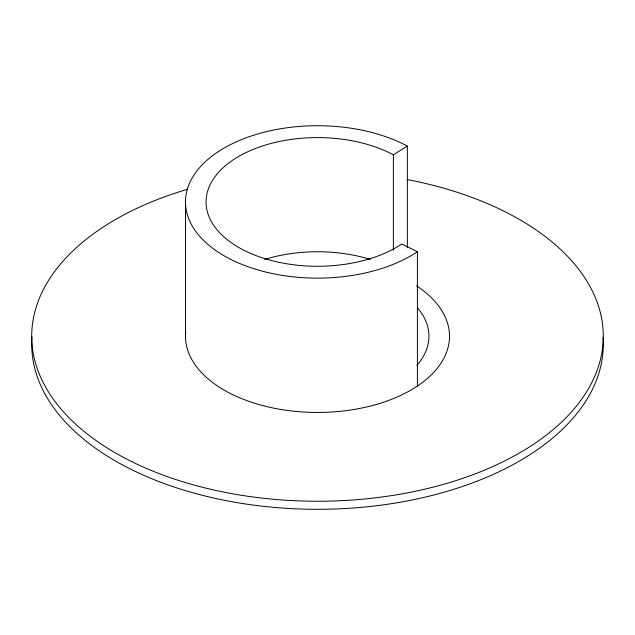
<?xml version="1.0" encoding="UTF-8"?>
<svg xmlns="http://www.w3.org/2000/svg" width="635" height="635" viewBox="0 0 635 635"><rect width="100%" height="100%" fill="white"/><g stroke="black" fill="none" stroke-linecap="round" stroke-linejoin="round"><path stroke-width="0.95" d="M417.401 386.048L417.401 251.738L401.844 243.983A111.442 64.341 0 0 1 243.642 250.111A111.442 64.341 0 0 1 234.958 158.702A111.442 64.341 0 0 1 393.367 154.805L407.368 146.106L407.368 247.825M393.367 154.805L393.367 250.261M185.523 203.319L185.523 337.63M603.059 337.574A285.798 165.005 0 0 1 317.095 509.294A285.798 165.005 0 0 1 31.972 337.106M407.654 179.657A285.798 165.005 0 0 1 556.482 426.728A285.798 165.005 0 0 1 104.68 446.365A285.798 165.005 0 0 1 187.746 189.214M416.608 285.901A132.001 76.208 0 0 1 360.688 408.249A132.001 76.208 0 0 1 185.698 332.057M417.52 307.864A111.442 64.341 0 0 1 416.917 365.308M417.401 251.738A132.001 76.208 0 0 1 230.013 259.001A132.001 76.208 0 0 1 219.726 150.725A132.001 76.208 0 0 1 407.368 146.106M264.739 259.413A111.442 64.341 0 0 1 370.261 259.413"/></g></svg>
